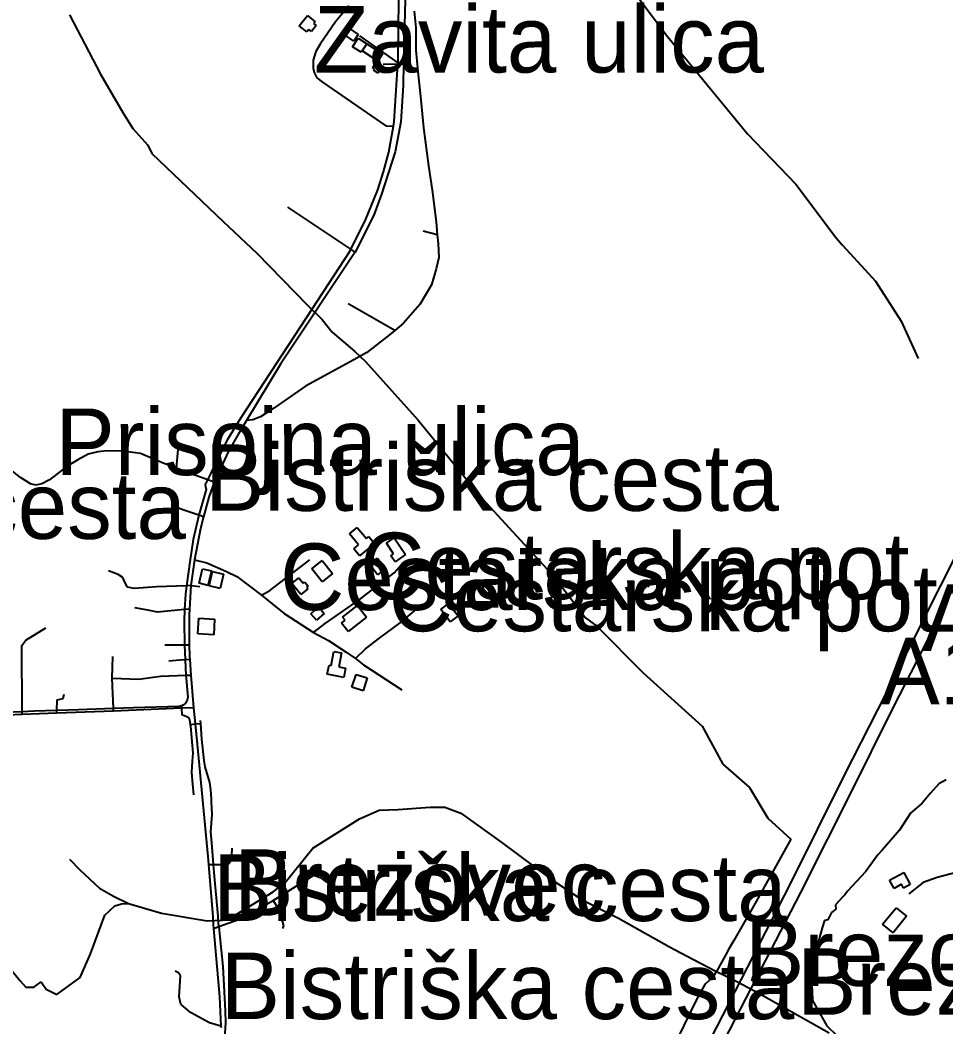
# Model space of a CAD drawing. Extents: x -8864 to 13231, y -7697 to 8949.
# Drawn here: x -4135 to -3272, y -4829 to -3890 of the extents above; entities that cross this region are included whole.
import ezdxf

# ---------------------------------------------------------------- set-up
doc = ezdxf.new("R2010")
doc.units = 0
for name, color, linetype in [('OSM_BUILDING_BARN', 9, 'CONTINUOUS'), ('OSM_BUILDING_GARAGE', 9, 'CONTINUOUS'), ('OSM_BUILDING_HOUSE', 9, 'CONTINUOUS'), ('OSM_BUILDING_YES', 9, 'CONTINUOUS'), ('OSM_HIGHWAY_FOOTWAY', 8, 'CONTINUOUS'), ('OSM_HIGHWAY_MOTORWAY', 8, 'CONTINUOUS'), ('OSM_HIGHWAY_RESIDENTIAL', 8, 'CONTINUOUS'), ('OSM_HIGHWAY_SECONDARY', 8, 'CONTINUOUS'), ('OSM_HIGHWAY_SERVICE', 8, 'CONTINUOUS'), ('OSM_HIGHWAY_TRACK', 8, 'CONTINUOUS'), ('OSM_HIGHWAY_UNCLASSIFIED', 8, 'CONTINUOUS'), ('OSM_LABELS', 8, 'CONTINUOUS'), ('OSM_WATERWAY_DITCH', 4, 'CONTINUOUS'), ('OSM_WATERWAY_STREAM', 4, 'CONTINUOUS')]:
    doc.layers.add(name, color=color, linetype=linetype)

msp = doc.modelspace()

# ---------------------------------------------------------------- linework, layer by layer
at = {"layer": 'OSM_BUILDING_BARN'}
for p, q in [((-3958.844233, -4418.096901), (-3955.658934, -4404.631195)), ((-3955.658934, -4404.631195), (-3945.505793, -4407.033006)), ((-3945.505793, -4407.033006), (-3948.691092, -4420.498711)), ((-3948.691092, -4420.498711), (-3958.844233, -4418.096901))]:
    msp.add_line(p, q, dxfattribs=at)
at = {"layer": 'OSM_BUILDING_GARAGE'}
for p, q in [((-3806.547126, -3934.765913), (-3802.956008, -3929.473035)), ((-3802.956008, -3929.473035), (-3796.899345, -3933.576128)), ((-3796.899345, -3933.576128), (-3801.25616, -3940.014314)), ((-3804.701796, -3936.022416), (-3806.547126, -3934.765913)), ((-3805.47515, -3937.156604), (-3804.701796, -3936.022416)), ((-3801.25616, -3940.014314), (-3805.47515, -3937.156604))]:
    msp.add_line(p, q, dxfattribs=at)
at = {"layer": 'OSM_BUILDING_HOUSE'}
for p, q in [((-3874.786031, -3895.680897), (-3867.106091, -3886.240447)), ((-3867.106091, -3886.240447), (-3860.092308, -3891.955866)), ((-3867.76459, -3901.385196), (-3874.786031, -3895.680897)), ((-3859.081588, -3895.502985), (-3863.530287, -3900.973775)), ((-3860.092308, -3891.955866), (-3861.42462, -3893.590432)), ((-3861.42462, -3893.590432), (-3859.081588, -3895.502985)), ((-3865.873319, -3899.061222), (-3867.76459, -3901.385196)), ((-3863.530287, -3900.973775), (-3865.873319, -3899.061222)), ((-3825.069333, -3915.384638), (-3819.92385, -3907.367483)), ((-3819.92385, -3907.367483), (-3811.991231, -3912.460211)), ((-3816.317418, -3919.198623), (-3811.991231, -3912.460211)), ((-3811.991231, -3912.460211), (-3816.317418, -3919.198623)), ((-3811.991231, -3912.460211), (-3797.152025, -3922.000736)), ((-3817.136714, -3920.477365), (-3825.069333, -3915.384638)), ((-3816.317418, -3919.198623), (-3817.136714, -3920.477365)), ((-3801.470556, -3928.728029), (-3816.317418, -3919.198623)), ((-3797.152025, -3922.000736), (-3801.470556, -3928.728029)), ((-3828.124464, -4369.582554), (-3820.796745, -4363.589148)), ((-3820.796745, -4363.589148), (-3812.305166, -4373.974754)), ((-3819.701798, -4379.890324), (-3828.124464, -4369.582554)), ((-3812.305166, -4373.974754), (-3809.931506, -4372.028843)), ((-3809.931506, -4372.028843), (-3804.556314, -4378.589343)), ((-3793.62982, -4378.200161), (-3786.217874, -4373.196389)), ((-3786.217874, -4373.196389), (-3775.697199, -4388.785918)), ((-3824.012671, -4383.415203), (-3819.701798, -4379.890324)), ((-3818.568567, -4390.06466), (-3824.012671, -4383.415203)), ((-3804.556314, -4378.589343), (-3818.568567, -4390.06466)), ((-3786.868716, -4388.218824), (-3793.62982, -4378.200161)), ((-3789.33426, -4389.886748), (-3786.868716, -4388.218824)), ((-3785.574689, -4395.457614), (-3789.33426, -4389.886748)), ((-3775.697199, -4388.785918), (-3785.574689, -4395.457614)), ((-3968.208706, -4415.628374), (-3965.023407, -4402.173787)), ((-3965.023407, -4402.173787), (-3956.738567, -4404.130818)), ((-3862.986642, -4402.062592), (-3853.446059, -4394.467979)), ((-3853.331204, -4414.193959), (-3862.986642, -4402.062592)), ((-3853.446059, -4394.467979), (-3843.798278, -4406.588226)), ((-3956.738567, -4404.130818), (-3959.923865, -4417.596524)), ((-3881.669646, -4415.884122), (-3875.222478, -4410.646841)), ((-3875.222478, -4410.646841), (-3871.332738, -4415.450462)), ((-3843.798278, -4406.588226), (-3853.331204, -4414.193959)), ((-3959.923865, -4417.596524), (-3968.208706, -4415.628374)), ((-3873.354178, -4426.158533), (-3881.669646, -4415.884122)), ((-3866.899353, -4420.921252), (-3873.354178, -4426.158533)), ((-3871.332738, -4415.450462), (-3869.916199, -4414.305154)), ((-3869.916199, -4414.305154), (-3866.585417, -4418.419366)), ((-3866.585417, -4418.419366), (-3868.001956, -4419.564674)), ((-3868.001956, -4419.564674), (-3866.899353, -4420.921252)), ((-3863.974391, -4443.949721), (-3856.792154, -4437.678327)), ((-3856.792154, -4437.678327), (-3851.570102, -4443.671734)), ((-3834.44912, -4447.229972), (-3820.689547, -4436.343988)), ((-3820.689547, -4436.343988), (-3812.121399, -4447.174374)), ((-3742.956001, -4440.146855), (-3735.750793, -4434.542631)), ((-3734.020318, -4451.65553), (-3742.956001, -4440.146855)), ((-3735.750793, -4434.542631), (-3730.842676, -4440.869622)), ((-3858.759995, -4449.932008), (-3863.974391, -4443.949721)), ((-3851.570102, -4443.671734), (-3858.759995, -4449.932008)), ((-3832.159686, -4450.132159), (-3834.44912, -4447.229972)), ((-3812.121399, -4447.174374), (-3829.211753, -4460.706797)), ((-3726.822768, -4446.051305), (-3734.020318, -4451.65553)), ((-3730.842676, -4440.869622), (-3726.822768, -4446.051305)), ((-3835.490467, -4452.767479), (-3832.159686, -4450.132159)), ((-3829.211753, -4460.706797), (-3835.490467, -4452.767479)), ((-3844.985109, -4492.41959), (-3842.465966, -4479.187394)), ((-3842.465966, -4479.187394), (-3835.413898, -4480.532852)), ((-3835.413898, -4480.532852), (-3837.871785, -4493.431464)), ((-3848.668111, -4500.370027), (-3847.083118, -4492.019288)), ((-3847.083118, -4492.019288), (-3844.985109, -4492.41959)), ((-3837.871785, -4493.431464), (-3831.577756, -4494.632369)), ((-3831.577756, -4494.632369), (-3833.224005, -4503.316693)), ((-3833.224005, -4503.316693), (-3848.668111, -4500.370027)), ((-3825.727832, -4512.59035), (-3821.899348, -4500.536819)), ((-3821.899348, -4500.536819), (-3811.585411, -4503.80595)), ((-3811.585411, -4503.80595), (-3815.406239, -4515.8706)), ((-3815.406239, -4515.8706), (-3825.727832, -4512.59035)), ((-3324.671116, -4692.559338), (-3311.42456, -4685.264951)), ((-3320.459783, -4700.231788), (-3324.671116, -4692.559338)), ((-3311.42456, -4685.264951), (-3305.298985, -4696.406683)), ((-3313.400058, -4696.339966), (-3320.459783, -4700.231788)), ((-3311.493473, -4699.809248), (-3313.400058, -4696.339966)), ((-3305.298985, -4696.406683), (-3311.493473, -4699.809248))]:
    msp.add_line(p, q, dxfattribs=at)
at = {"layer": 'OSM_BUILDING_YES'}
for p, q in [((-3833.047894, -3903.831485), (-3828.836562, -3897.715764)), ((-3824.112212, -3909.991684), (-3833.047894, -3903.831485)), ((-3828.836562, -3897.715764), (-3819.900879, -3903.887082)), ((-3819.900879, -3903.887082), (-3824.112212, -3909.991684)), ((-3809.349576, -4397.859424), (-3801.899346, -4392.055049)), ((-3801.899346, -4392.055049), (-3794.303633, -4401.806844)), ((-3801.746206, -4407.611219), (-3809.349576, -4397.859424)), ((-3794.303633, -4401.806844), (-3801.746206, -4407.611219)), ((-3730.842676, -4440.869622), (-3726.730884, -4437.678327)), ((-3726.730884, -4437.678327), (-3722.710976, -4442.860011)), ((-3969.234739, -4462.797261), (-3968.407787, -4448.208487)), ((-3968.407787, -4448.208487), (-3953.744692, -4449.031329)), ((-3953.744692, -4449.031329), (-3954.563987, -4463.631223)), ((-3726.822768, -4446.051305), (-3730.842676, -4440.869622)), ((-3722.710976, -4442.860011), (-3726.822768, -4446.051305)), ((-3954.563987, -4463.631223), (-3969.234739, -4462.797261)), ((-3331.141254, -4733.568027), (-3318.614454, -4718.145291)), ((-3318.614454, -4718.145291), (-3308.844161, -4726.095728)), ((-3308.844161, -4726.095728), (-3321.378619, -4741.518465)), ((-3321.378619, -4741.518465), (-3331.141254, -4733.568027))]:
    msp.add_line(p, q, dxfattribs=at)
at = {"layer": 'OSM_HIGHWAY_FOOTWAY'}
for p, q in [((-3782.596128, -3927.82735), (-3782.144367, -3870.473007)), ((-3786.248502, -3985.126096), (-3782.841151, -3931.663575)), ((-3782.841151, -3931.663575), (-3782.756924, -3930.295877)), ((-3782.756924, -3930.295877), (-3782.596128, -3927.82735)), ((-3794.196435, -3989.117993), (-3786.991228, -3989.284786)), ((-3791.363357, -4013.714311), (-3786.991228, -3989.284786)), ((-3786.991228, -3989.284786), (-3786.248502, -3985.126096)), ((-3796.33273, -4031.961399), (-3791.363357, -4013.714311)), ((-3801.547125, -4048.707355), (-3796.33273, -4031.961399)), ((-3813.292915, -4077.673633), (-3801.547125, -4048.707355)), ((-3826.684953, -4104.126906), (-3813.292915, -4077.673633)), ((-3857.2822, -4151.295794), (-3827.366424, -4105.472365)), ((-3827.366424, -4105.472365), (-3826.684953, -4104.126906)), ((-3928.94377, -4261.067425), (-3857.2822, -4151.295794)), ((-3941.317432, -4281.3605), (-3928.94377, -4261.067425)), ((-3956.669654, -4312.350526), (-3941.317432, -4281.3605)), ((-3960.069348, -4319.222372), (-3956.669654, -4312.350526)), ((-3962.580834, -4324.070471), (-3960.069348, -4319.222372)), ((-3962.580834, -4324.070471), (-3961.577771, -4328.229161)), ((-3961.577771, -4328.229161), (-3968.407787, -4352.080473)), ((-3968.407787, -4352.080473), (-3973.660467, -4374.853194)), ((-3973.660467, -4374.853194), (-3976.68497, -4395.524331)), ((-3976.68497, -4395.524331), (-3979.862612, -4417.952347)), ((-3979.862612, -4417.952347), (-3980.965215, -4425.769351)), ((-3980.965215, -4425.769351), (-3981.692627, -4440.169094)), ((-3981.692627, -4440.169094), (-3982.228615, -4450.843807)), ((-3982.228615, -4450.843807), (-3981.639029, -4473.360779)), ((-3981.639029, -4473.360779), (-3981.470575, -4479.954639)), ((-3981.470575, -4479.954639), (-3981.148983, -4486.93768)), ((-3981.148983, -4486.93768), (-3980.475169, -4501.348542)), ((-3980.475169, -4501.348542), (-3980.337344, -4504.272969)), ((-3980.337344, -4504.272969), (-3978.828921, -4521.663856)), ((-3979.334281, -4524.688358), (-3980.712535, -4527.334797)), ((-3978.828921, -4521.663856), (-3979.334281, -4524.688358)), ((-4100.766147, -4534.251121), (-4121.746242, -4534.896052)), ((-4080.444553, -4533.639549), (-4100.766147, -4534.251121)), ((-4048.047918, -4532.438644), (-4080.444553, -4533.639549)), ((-4029.449141, -4531.749235), (-4048.047918, -4532.438644)), ((-3986.761541, -4530.359299), (-4029.449141, -4531.749235)), ((-3984.740101, -4529.803324), (-3986.761541, -4530.359299)), ((-3983.109167, -4529.347425), (-3984.740101, -4529.803324)), ((-3984.740101, -4529.803324), (-3984.648217, -4532.08282)), ((-3984.648217, -4532.08282), (-3984.410851, -4538.22078)), ((-3980.712535, -4527.334797), (-3983.109167, -4529.347425)), ((-4133.063241, -4535.363071), (-4161.669676, -4536.530617)), ((-4121.746242, -4534.896052), (-4133.063241, -4535.363071)), ((-3984.410851, -4538.22078), (-3981.945307, -4538.798994)), ((-3981.945307, -4538.798994), (-3978.315904, -4540.400201)), ((-3978.315904, -4540.400201), (-3977.01422, -4542.868728)), ((-3977.01422, -4542.868728), (-3976.394005, -4547.183091)), ((-3967.31284, -4543.591495), (-3966.80748, -4546.293532)), ((-3976.394005, -4547.183091), (-3971.929992, -4546.77167)), ((-3976.394005, -4547.183091), (-3976.141325, -4548.96221)), ((-3976.141325, -4548.96221), (-3974.112228, -4573.95883)), ((-3971.929992, -4546.77167), (-3966.80748, -4546.293532)), ((-3966.80748, -4546.293532), (-3965.79676, -4561.104696)), ((-3965.79676, -4561.104696), (-3963.913146, -4580.763959)), ((-3974.112228, -4573.95883), (-3974.617588, -4581.642399)), ((-3963.913146, -4580.763959), (-3962.779915, -4586.812963)), ((-3974.617588, -4581.642399), (-3975.367971, -4591.850093)), ((-3962.779915, -4586.812963), (-3958.369501, -4601.435096)), ((-3975.367971, -4591.850093), (-3974.617588, -4599.667097)), ((-3974.617588, -4599.667097), (-3974.31131, -4602.825033)), ((-3974.31131, -4602.825033), (-3973.354189, -4612.899293)), ((-3958.369501, -4601.435096), (-3957.611461, -4608.36254)), ((-3957.611461, -4608.36254), (-3957.052502, -4616.546486)), ((-3957.052502, -4616.546486), (-3956.861078, -4619.32636)), ((-3956.861078, -4619.32636), (-3956.355718, -4631.302053)), ((-3956.355718, -4631.302053), (-3956.861078, -4639.363685)), ((-3956.861078, -4639.363685), (-3957.488949, -4647.303003)), ((-3957.488949, -4647.303003), (-3956.73091, -4657.766446)), ((-3956.73091, -4657.766446), (-3954.985121, -4677.937205)), ((-3954.985121, -4677.937205), (-3954.341935, -4685.365027)), ((-3954.341935, -4685.365027), (-3950.689561, -4726.06237)), ((-3950.689561, -4726.06237), (-3950.344998, -4732.300405)), ((-3950.344998, -4732.300405), (-3950.31437, -4732.867499)), ((-3950.31437, -4732.867499), (-3949.931521, -4735.814165)), ((-3949.931521, -4735.814165), (-3949.066284, -4742.408024)), ((-3949.066284, -4742.408024), (-3946.17195, -4773.108943)), ((-3946.17195, -4773.108943), (-3943.851888, -4814.184349)), ((-3943.851888, -4814.184349), (-3943.423098, -4825.070332)), ((-3943.423098, -4825.070332), (-3944.724783, -4845.396765))]:
    msp.add_line(p, q, dxfattribs=at)
at = {"layer": 'OSM_HIGHWAY_MOTORWAY'}
for p, q in [((-3240.536344, -4344.441381), (-3304.808939, -4472.782566)), ((-3294.249979, -4478.698136), (-3229.678762, -4349.156046)), ((-3304.808939, -4472.782566), (-3366.861013, -4594.696683)), ((-3325.766062, -4541.000653), (-3294.249979, -4478.698136)), ((-3357.22089, -4604.426239), (-3325.766062, -4541.000653)), ((-3366.861013, -4594.696683), (-3417.266838, -4695.884067)), ((-3407.328093, -4703.967938), (-3357.22089, -4604.426239)), ((-3417.266838, -4695.884067), (-3468.683383, -4796.237488)), ((-3458.706353, -4802.998139), (-3407.328093, -4703.967938)), ((-3468.683383, -4796.237488), (-3572.190285, -4995.543274)), ((-3561.39396, -5002.270567), (-3458.706353, -4802.998139))]:
    msp.add_line(p, q, dxfattribs=at)
at = {"layer": 'OSM_HIGHWAY_RESIDENTIAL'}
for p, q in [((-3828.629823, -3876.96679), (-3840.949886, -3891.966986)), ((-3840.949886, -3891.966986), (-3855.222476, -3912.92723)), ((-3855.222476, -3912.92723), (-3859.22707, -3919.810196)), ((-3859.22707, -3919.810196), (-3861.899352, -3927.82735)), ((-3861.899352, -3927.82735), (-3861.998893, -3935.321888)), ((-3861.998893, -3935.321888), (-3861.080057, -3939.4361)), ((-3861.080057, -3939.4361), (-3858.308234, -3944.373155)), ((-3858.308234, -3944.373155), (-3853.070868, -3948.276097)), ((-3853.070868, -3948.276097), (-3794.196435, -3989.117993)), ((-4134.786059, -4316.942876), (-4230.345028, -4241.041219)), ((-4071.493556, -4295.182029), (-4081.23322, -4300.474907)), ((-4062.626786, -4293.080445), (-4071.493556, -4295.182029)), ((-4054.265377, -4292.001854), (-4062.626786, -4293.080445)), ((-4039.4032, -4292.391036), (-4054.265377, -4292.001854)), ((-4022.825863, -4294.614935), (-4039.4032, -4292.391036)), ((-4001.593089, -4303.454932), (-4022.825863, -4294.614935)), ((-4091.233221, -4306.279283), (-4107.75696, -4319.033341)), ((-4081.23322, -4300.474907), (-4091.233221, -4306.279283)), ((-3989.127544, -4308.247433), (-4001.593089, -4303.454932)), ((-3972.029533, -4314.830172), (-3989.127544, -4308.247433)), ((-4125.268447, -4322.925163), (-4134.786059, -4316.942876)), ((-3960.069348, -4319.222372), (-3972.029533, -4314.830172)), ((-4120.268447, -4324.159427), (-4125.268447, -4322.925163)), ((-4114.640575, -4322.747251), (-4120.268447, -4324.159427)), ((-4107.75696, -4319.033341), (-4114.640575, -4322.747251)), ((-3954.196453, -4321.412912), (-3960.069348, -4319.222372))]:
    msp.add_line(p, q, dxfattribs=at)
at = {"layer": 'OSM_HIGHWAY_SECONDARY'}
for p, q in [((-3776.064733, -3871.27361), (-3777.619098, -3931.563499)), ((-3777.619098, -3931.563499), (-3778.132115, -3951.422913)), ((-3778.132115, -3951.422913), (-3780.299037, -3985.181693)), ((-3780.299037, -3985.181693), (-3785.306695, -4013.30289)), ((-3785.306695, -4013.30289), (-3798.02492, -4052.877164)), ((-3798.02492, -4052.877164), (-3805.214813, -4072.402993)), ((-3805.214813, -4072.402993), (-3822.848812, -4106.684389)), ((-3823.086178, -4107.140289), (-3892.297518, -4211.129784)), ((-3822.848812, -4106.684389), (-3823.086178, -4107.140289)), ((-3892.297518, -4211.129784), (-3924.058624, -4263.958494)), ((-3924.058624, -4263.958494), (-3931.462913, -4276.278891)), ((-3931.462913, -4276.278891), (-3940.674246, -4292.468873)), ((-3940.674246, -4292.468873), (-3954.196453, -4321.412912)), ((-3954.196453, -4321.412912), (-3959.250052, -4335.301158)), ((-3959.250052, -4335.301158), (-3963.974402, -4353.526007)), ((-3963.974402, -4353.526007), (-3966.838108, -4364.589902)), ((-3966.838108, -4364.589902), (-3972.573178, -4393.745212)), ((-3972.573178, -4393.745212), (-3975.988186, -4417.796675)), ((-3975.988186, -4417.796675), (-3977.213301, -4439.757673)), ((-3977.213301, -4439.757673), (-3977.511923, -4445.172866)), ((-3977.511923, -4445.172866), (-3977.450667, -4473.394138)), ((-3977.450667, -4473.394138), (-3977.136731, -4483.479518)), ((-3977.136731, -4483.479518), (-3976.891708, -4486.615215)), ((-3976.891708, -4486.615215), (-3975.766134, -4501.19287)), ((-3975.766134, -4501.19287), (-3973.484357, -4531.604682)), ((-3973.484357, -4531.604682), (-3971.929992, -4546.77167)), ((-3971.929992, -4546.77167), (-3969.977465, -4565.752644)), ((-3969.977465, -4565.752644), (-3960.11529, -4670.364831)), ((-3960.11529, -4670.364831), (-3959.518046, -4677.937205)), ((-3959.518046, -4677.937205), (-3955.528765, -4726.562747)), ((-3955.528765, -4726.562747), (-3955.038719, -4734.524304)), ((-3955.038719, -4734.524304), (-3954.831981, -4737.582164)), ((-3954.831981, -4737.582164), (-3949.181138, -4801.196782)), ((-3949.181138, -4801.196782), (-3947.810541, -4828.684168)), ((-3947.810541, -4828.684168), (-3947.749285, -4829.974029))]:
    msp.add_line(p, q, dxfattribs=at)
at = {"layer": 'OSM_HIGHWAY_SERVICE'}
for p, q in [((-3782.756924, -3930.295877), (-3818.400113, -3904.976792)), ((-3782.841151, -3931.663575), (-3796.746206, -3931.941562)), ((-3780.87331, -3931.630216), (-3782.841151, -3931.663575)), ((-3780.87331, -3931.630216), (-3782.756924, -3930.295877)), ((-3777.619098, -3931.563499), (-3780.87331, -3931.630216)), ((-3826.684953, -4104.126906), (-3885.521101, -4064.741663)), ((-3746.194899, -4090.594483), (-3759.472082, -4087.180799)), ((-3822.848812, -4106.684389), (-3826.684953, -4104.126906)), ((-3785.819712, -4179.761695), (-3829.311294, -4155.087541)), ((-3989.127544, -4308.247433), (-3987.764604, -4290.934383)), ((-3982.351127, -4347.510361), (-3992.427698, -4343.60742)), ((-3968.407787, -4352.080473), (-3982.351127, -4347.510361)), ((-3963.974402, -4353.526007), (-3968.407787, -4352.080473)), ((-3902.328147, -4422.211113), (-3864.847285, -4393.645137)), ((-3786.348042, -4405.976654), (-3777.718639, -4395.902394)), ((-4043.668132, -4407.511144), (-4052.519588, -4403.997384)), ((-4039.318974, -4410.190942), (-4043.668132, -4407.511144)), ((-4037.481301, -4414.705456), (-4039.318974, -4410.190942)), ((-3818.844218, -4431.151185), (-3786.348042, -4405.976654)), ((-4034.977473, -4419.21997), (-4037.481301, -4414.705456)), ((-4028.798299, -4420.387516), (-4034.977473, -4419.21997)), ((-4007.910088, -4419.053177), (-4028.798299, -4420.387516)), ((-3979.862612, -4417.952347), (-4007.910088, -4419.053177)), ((-3975.988186, -4417.796675), (-3979.862612, -4417.952347)), ((-3975.988186, -4417.796675), (-3967.64209, -4418.719592)), ((-3910.031058, -4426.836822), (-3902.328147, -4422.211113)), ((-3850.681893, -4453.245617), (-3818.844218, -4431.151185)), ((-4016.095388, -4440.780666), (-4028.124486, -4438.612365)), ((-3981.692627, -4440.169094), (-4007.075479, -4442.459709)), ((-3977.213301, -4439.757673), (-3981.692627, -4440.169094)), ((-3780.850339, -4452.52285), (-3760.214808, -4435.365473)), ((-4007.075479, -4442.459709), (-4016.095388, -4440.780666)), ((-4129.709489, -4468.546039), (-4111.164311, -4457.004006)), ((-3861.462905, -4461.362847), (-3850.681893, -4453.245617)), ((-3799.747738, -4466.399977), (-3780.850339, -4452.52285)), ((-4133.384834, -4473.56093), (-4129.709489, -4468.546039)), ((-3813.093834, -4476.774464), (-3799.747738, -4466.399977)), ((-4133.063241, -4535.363071), (-4133.384834, -4473.56093)), ((-3986.692628, -4473.316301), (-4000.061695, -4473.227346)), ((-3981.639029, -4473.360779), (-3986.692628, -4473.316301)), ((-3977.450667, -4473.394138), (-3981.639029, -4473.360779)), ((-3822.542533, -4485.61446), (-3813.093834, -4476.774464)), ((-4049.181149, -4503.983862), (-4048.675789, -4483.924297)), ((-3986.187268, -4487.326862), (-3996.38635, -4488.105227)), ((-3981.148983, -4486.93768), (-3986.187268, -4487.326862)), ((-3976.891708, -4486.615215), (-3981.148983, -4486.93768)), ((-4048.047918, -4532.438644), (-4049.181149, -4503.983862)), ((-4100.766147, -4534.251121), (-4100.429241, -4524.432609)), ((-4100.429241, -4524.432609), (-4094.770741, -4522.975956)), ((-4094.770741, -4522.975956), (-4094.043329, -4518.917341)), ((-4100.858031, -4536.819724), (-4100.766147, -4534.251121)), ((-4047.956034, -4534.762618), (-4048.047918, -4532.438644)), ((-4133.047927, -4538.065107), (-4133.063241, -4535.363071)), ((-3937.596145, -4669.230643), (-3937.343465, -4662.547828)), ((-3940.490479, -4676.914212), (-3938.346528, -4673.88971)), ((-3938.346528, -4673.88971), (-3937.596145, -4669.230643)), ((-3210.86559, -4671.532378), (-3280.145843, -4689.835063)), ((-3959.518046, -4677.937205), (-3954.985121, -4677.937205)), ((-3954.985121, -4677.937205), (-3943.760005, -4677.926086)), ((-3943.760005, -4677.926086), (-3940.490479, -4676.914212)), ((-3899.096906, -4711.284564), (-3861.363365, -4687.933629)), ((-3861.363365, -4687.933629), (-3855.23779, -4689.912899)), ((-3855.23779, -4689.912899), (-3841.669641, -4699.853725)), ((-3280.145843, -4689.835063), (-3293.147376, -4694.560847)), ((-3841.669641, -4699.853725), (-3837.358768, -4704.657346)), ((-3293.147376, -4694.560847), (-3306.60067, -4705.246679)), ((-3931.539483, -4729.175828), (-3899.096906, -4711.284564)), ((-3899.096906, -4711.284564), (-3896.616048, -4715.587808)), ((-3896.616048, -4715.587808), (-3894.303644, -4720.558221)), ((-3894.303644, -4720.558221), (-3891.983582, -4726.685061)), ((-3949.931521, -4735.814165), (-3931.539483, -4729.175828)), ((-3891.983582, -4726.685061), (-3889.502725, -4734.646618)), ((-3954.831981, -4737.582164), (-3949.931521, -4735.814165)), ((-3889.502725, -4734.646618), (-3890.329677, -4737.45985)), ((-3987.511924, -4778.768765), (-3990.413915, -4777.456665)), ((-3985.628309, -4781.815506), (-3987.511924, -4778.768765)), ((-3986.792169, -4801.408052), (-3985.628309, -4781.815506)), ((-3985.337345, -4808.23542), (-3986.792169, -4801.408052)), ((-3976.202581, -4815.785556), (-3985.337345, -4808.23542)), ((-3958.361844, -4825.648546), (-3976.202581, -4815.785556)), ((-3947.810541, -4828.684168), (-3958.361844, -4825.648546))]:
    msp.add_line(p, q, dxfattribs=at)
at = {"layer": 'OSM_HIGHWAY_TRACK'}
for p, q in [((-3368.882453, -4099.890379), (-3354.648148, -4115.491028)), ((-3354.648148, -4115.491028), (-3337.710933, -4133.804832)), ((-3337.710933, -4133.804832), (-3313.652738, -4171.09961)), ((-3313.652738, -4171.09961), (-3298.070807, -4206.014817)), ((-3778.798271, -4515.314625), (-3814.533344, -4491.930332)), ((-4049.181149, -4503.983862), (-4024.288344, -4505.162528)), ((-4024.288344, -4505.162528), (-4004.234743, -4502.315938)), ((-4004.234743, -4502.315938), (-3980.475169, -4501.348542)), ((-3980.475169, -4501.348542), (-3975.766134, -4501.19287))]:
    msp.add_line(p, q, dxfattribs=at)
at = {"layer": 'OSM_HIGHWAY_UNCLASSIFIED'}
for p, q in [((-3566.416931, -3859.175602), (-3531.516468, -3905.621723)), ((-3767.733952, -3882.103996), (-3766.194901, -3897.615688)), ((-3766.194901, -3897.615688), (-3766.09536, -3918.575932)), ((-3531.516468, -3905.621723), (-3456.975878, -3996.479098)), ((-3766.09536, -3918.575932), (-3764.449112, -3938.301912)), ((-3764.449112, -3938.301912), (-3761.470551, -3964.821902)), ((-3761.470551, -3964.821902), (-3759.005007, -3990.919351)), ((-3759.005007, -3990.919351), (-3754.387855, -4026.468369)), ((-3456.975878, -3996.479098), (-3411.914617, -4043.269923)), ((-3754.387855, -4026.468369), (-3750.995818, -4048.874147)), ((-3411.914617, -4043.269923), (-3374.303587, -4093.452193)), ((-3750.995818, -4048.874147), (-3747.297502, -4078.463117)), ((-3747.297502, -4078.463117), (-3746.194899, -4090.594483)), ((-3746.194899, -4090.594483), (-3745.452173, -4098.711713)), ((-3745.452173, -4098.711713), (-3744.732418, -4111.866073)), ((-3374.303587, -4093.452193), (-3368.882453, -4099.890379)), ((-3744.732418, -4111.866073), (-3747.297502, -4122.44071)), ((-3747.297502, -4122.44071), (-3751.508835, -4137.240755)), ((-3751.508835, -4137.240755), (-3762.397044, -4155.632396)), ((-3762.397044, -4155.632396), (-3777.695668, -4172.900968)), ((-3777.695668, -4172.900968), (-3785.819712, -4179.761695)), ((-3790.842683, -4183.998222), (-3811.807463, -4200.388354)), ((-3785.819712, -4179.761695), (-3790.842683, -4183.998222)), ((-3811.807463, -4200.388354), (-3823.844218, -4207.360276)), ((-3823.844218, -4207.360276), (-3868.882508, -4231.878757)), ((-3868.882508, -4231.878757), (-3898.660459, -4252.438699)), ((-3898.660459, -4252.438699), (-3910.988179, -4260.455853)), ((-3910.988179, -4260.455853), (-3918.070875, -4263.124532)), ((-3918.070875, -4263.124532), (-3924.058624, -4263.958494)), ((-3972.573178, -4393.745212), (-3961.072411, -4396.625161)), ((-3961.072411, -4396.625161), (-3942.588488, -4404.631195)), ((-3942.588488, -4404.631195), (-3932.933051, -4409.156829)), ((-3932.933051, -4409.156829), (-3910.031058, -4426.836822)), ((-3910.031058, -4426.836822), (-3900.069341, -4434.642706)), ((-3900.069341, -4434.642706), (-3888.775312, -4443.682853)), ((-3888.775312, -4443.682853), (-3861.462905, -4461.362847)), ((-3861.462905, -4461.362847), (-3847.496594, -4468.96858)), ((-3847.496594, -4468.96858), (-3831.171937, -4479.71001)), ((-3831.171937, -4479.71001), (-3822.542533, -4485.61446)), ((-3822.542533, -4485.61446), (-3814.533344, -4491.930332)), ((-3984.648217, -4532.08282), (-4047.956034, -4534.762618)), ((-3973.484357, -4531.604682), (-3984.648217, -4532.08282)), ((-4134.433839, -4538.120705), (-4170.37565, -4539.75527)), ((-4133.047927, -4538.065107), (-4134.433839, -4538.120705)), ((-4100.858031, -4536.819724), (-4133.047927, -4538.065107)), ((-4047.956034, -4534.762618), (-4100.858031, -4536.819724))]:
    msp.add_line(p, q, dxfattribs=at)
at = {"layer": 'OSM_WATERWAY_DITCH'}
for p, q in [((-4089.043328, -3885.595517), (-4060.084673, -3940.870515)), ((-4060.084673, -3940.870515), (-4039.142863, -3976.630803)), ((-4039.142863, -3976.630803), (-4030.099983, -3991.642118)), ((-4030.099983, -3991.642118), (-4015.827394, -4007.053735)), ((-4015.827394, -4007.053735), (-4012.335816, -4014.859619)), ((-4012.335816, -4014.859619), (-3945.689561, -4078.162891)), ((-3945.689561, -4078.162891), (-3914.273018, -4107.751861)), ((-3914.273018, -4107.751861), (-3867.266887, -4156.321805)), ((-3867.266887, -4156.321805), (-3853.476687, -4169.609598)), ((-3853.476687, -4169.609598), (-3844.050958, -4181.462977)), ((-3844.050958, -4181.462977), (-3822.963667, -4199.521034)), ((-3822.963667, -4199.521034), (-3813.224003, -4208.783571)), ((-3813.224003, -4208.783571), (-3764.142833, -4263.535953)), ((-3764.142833, -4263.535953), (-3704.173455, -4336.702215)), ((-3704.173455, -4336.702215), (-3636.807444, -4409.868476)), ((-3636.807444, -4409.868476), (-3608.055527, -4447.685871)), ((-3608.055527, -4447.685871), (-3597.374055, -4455.491755)), ((-3597.374055, -4455.491755), (-3554.250008, -4499.069046)), ((-3554.250008, -4499.069046), (-3499.20406, -4549.006688)), ((-3499.20406, -4549.006688), (-3479.900842, -4584.155404)), ((-3479.900842, -4584.155404), (-3455.053978, -4606.149761)), ((-3455.053978, -4606.149761), (-3438.001909, -4634.715737)), ((-3438.001909, -4634.715737), (-3416.684908, -4654.375001)), ((-3416.684908, -4654.375001), (-3449.081543, -4712.329796)), ((-4088.905503, -4672.8), (-4079.326635, -4682.818663)), ((-4079.326635, -4682.818663), (-4061.057108, -4699.798128)), ((-4061.057108, -4699.798128), (-4048.001976, -4707.348264)), ((-4048.001976, -4707.348264), (-4034.142863, -4714.120035)), ((-3449.081543, -4712.329796), (-3469.747701, -4748.579342)), ((-3469.747701, -4748.579342), (-3474.678789, -4757.085754)), ((-3474.678789, -4757.085754), (-3477.642036, -4762.356394)), ((-3477.642036, -4762.356394), (-3485.834993, -4777.634577)), ((-3489.127489, -4782.616109), (-3485.834993, -4777.634577)), ((-3496.286755, -4789.287805), (-3489.127489, -4782.616109)), ((-3503.193341, -4801.88619), (-3496.286755, -4789.287805)), ((-3522.197937, -4840.670981), (-3503.193341, -4801.88619))]:
    msp.add_line(p, q, dxfattribs=at)
at = {"layer": 'OSM_WATERWAY_STREAM'}
for p, q in [((-3271.914602, -4598.93321), (-3278.629763, -4602.65824)), ((-3278.629763, -4602.65824), (-3286.59301, -4611.20913)), ((-3286.59301, -4611.20913), (-3294.295921, -4620.694057)), ((-3818.568567, -4635.127159), (-3800.283725, -4627.21008)), ((-3800.283725, -4627.21008), (-3782.933034, -4626.498432)), ((-3782.933034, -4626.498432), (-3752.894746, -4624.474685)), ((-3752.894746, -4624.474685), (-3739.288313, -4624.441326)), ((-3739.288313, -4624.441326), (-3724.142829, -4630.023312)), ((-3294.295921, -4620.694057), (-3304.954421, -4629.878758)), ((-3862.312829, -4662.670142), (-3818.568567, -4635.127159)), ((-3724.142829, -4630.023312), (-3685.735474, -4657.566295)), ((-3304.954421, -4629.878758), (-3315.321957, -4645.879708)), ((-3315.321957, -4645.879708), (-3331.608329, -4664.549336)), ((-3888.017273, -4694.605325), (-3862.312829, -4662.670142)), ((-3685.735474, -4657.566295), (-3640.75844, -4691.280597)), ((-3331.608329, -4664.549336), (-3335.459785, -4668.696907)), ((-3335.459785, -4668.696907), (-3347.09072, -4684.675618)), ((-3640.75844, -4691.280597), (-3611.240826, -4710.795306)), ((-3347.09072, -4684.675618), (-3363.775255, -4702.867108)), ((-3937.756941, -4727.063124), (-3899.050964, -4703.311888)), ((-3899.050964, -4703.311888), (-3888.017273, -4694.605325)), ((-3363.775255, -4702.867108), (-3366.432223, -4706.10288)), ((-3611.240826, -4710.795306), (-3577.335768, -4727.830369)), ((-3368.622116, -4708.415735), (-3375.092255, -4715.554449)), ((-3366.432223, -4706.10288), (-3368.622116, -4708.415735)), ((-4056.171962, -4725.206169), (-4046.616065, -4716.41065)), ((-4046.616065, -4716.41065), (-4040.628315, -4714.386902)), ((-4040.628315, -4714.386902), (-4034.142863, -4714.120035)), ((-4034.142863, -4714.120035), (-4003.30825, -4723.238019)), ((-3374.831918, -4719.501869), (-3378.890111, -4722.704283)), ((-3375.092255, -4715.554449), (-3374.831918, -4719.501869)), ((-4069.326634, -4761.12213), (-4056.171962, -4725.206169)), ((-4003.30825, -4723.238019), (-3960.521109, -4730.310016)), ((-3960.521109, -4730.310016), (-3946.639025, -4729.831878)), ((-3946.639025, -4729.831878), (-3937.756941, -4727.063124)), ((-3577.335768, -4727.830369), (-3529.785993, -4754.506032)), ((-3385.38322, -4730.120985), (-3387.282149, -4736.870517)), ((-3382.236206, -4729.442695), (-3385.38322, -4730.120985)), ((-3378.890111, -4722.704283), (-3382.236206, -4729.442695)), ((-3387.282149, -4736.870517), (-3390.061628, -4745.877306)), ((-3390.061628, -4745.877306), (-3391.133604, -4751.392574)), ((-3529.785993, -4754.506032), (-3507.978946, -4766.203738)), ((-3391.133604, -4751.392574), (-3393.49195, -4760.277049)), ((-4078.982072, -4783.316637), (-4069.326634, -4761.12213)), ((-3507.978946, -4766.203738), (-3485.834993, -4777.634577)), ((-3393.49195, -4760.277049), (-3395.51339, -4770.495862)), ((-4143.063242, -4776.333596), (-4134.847315, -4786.396737)), ((-3485.834993, -4777.634577), (-3471.616002, -4784.428587)), ((-3395.51339, -4770.495862), (-3400.015688, -4779.302501)), ((-4134.847315, -4786.396737), (-4129.709489, -4792.156634)), ((-4122.113776, -4792.356785), (-4115.337359, -4787.219579)), ((-4115.337359, -4787.219579), (-4110.81209, -4794.21374)), ((-4100.750833, -4799.139676), (-4078.982072, -4783.316637)), ((-3471.616002, -4784.428587), (-3447.228556, -4797.582947)), ((-3400.015688, -4779.302501), (-3397.174952, -4789.554673)), ((-4129.709489, -4792.156634), (-4122.113776, -4792.356785)), ((-4110.81209, -4794.21374), (-4100.750833, -4799.139676)), ((-3397.174952, -4789.554673), (-3396.462854, -4804.73278)), ((-3447.228556, -4797.582947), (-3380.949836, -4834.755411)), ((-3396.462854, -4804.73278), (-3383.223955, -4828.306105)), ((-3383.223955, -4828.306105), (-3373.752285, -4837.290655))]:
    msp.add_line(p, q, dxfattribs=at)

# ---------------------------------------------------------------- texts
at = {"layer": 'OSM_LABELS'}
for s, p in [('Zavita ulica', (-3861.103513, -3939.331071)), ('Prisojna ulica', (-4102.100235, -4314.667126)), ('Bistriška cesta', (-3962.552314, -4348.040101)), ('Priolova cesta', (-4501.492572, -4374.175654)), ('Cestarska pot', (-3818.004945, -4430.501008)), ('Cestarska pot', (-3892.71059, -4440.532916)), ('Cestarska pot', (-3791.510788, -4460.35125)), ('A1', (-3294.281261, -4478.759976)), ('A1', (-3333.150266, -4528.464958)), ('Bistriška cesta', (-3955.283742, -4730.543525)), ('Brezovec', (-3935.570265, -4725.721309)), ('Brezovec', (-3459.422279, -4791.005767)), ('Bistriška cesta', (-3948.142873, -4822.019241)), ('Brezovec', (-3410.761356, -4818.0356))]:
    msp.add_text(s, height=62.042552, dxfattribs=at).set_placement(p)

doc.saveas('drawing.dxf')
